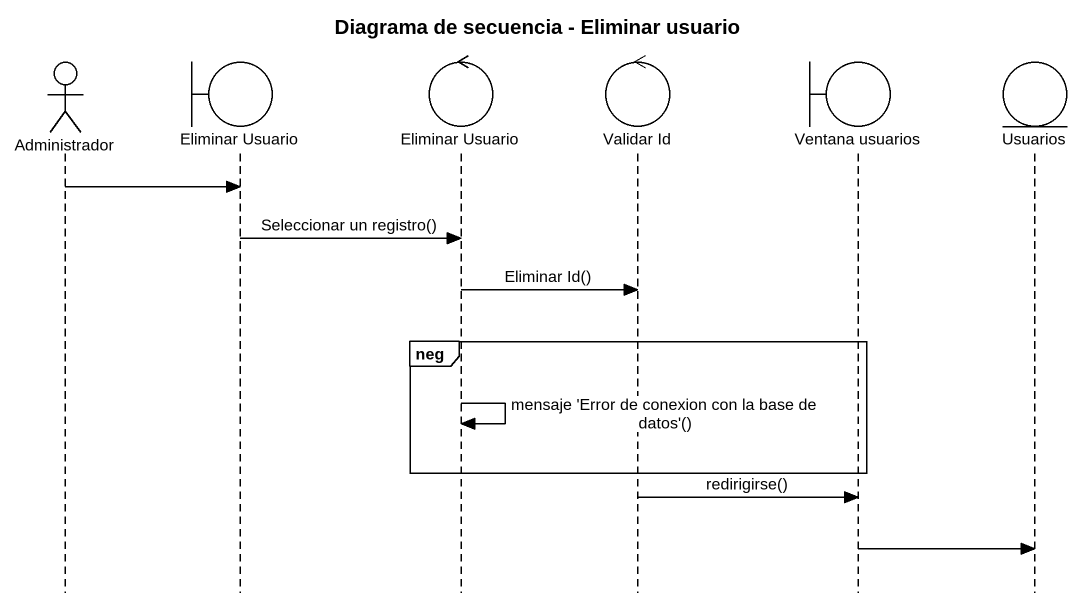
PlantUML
@startuml
title Diagrama de secuencia - Eliminar usuario
hide footbox
actor Administrador
boundary "Eliminar Usuario" as Eliminar_Usuario
control "Eliminar Usuario" as Eliminar_Usuario_2
control "Validar Id" as Validar_Id
boundary "Ventana usuarios" as Ventana_usuarios
entity Usuarios

Administrador -> Eliminar_Usuario
Eliminar_Usuario -> Eliminar_Usuario_2 : Seleccionar un registro()
Eliminar_Usuario_2 -> Validar_Id : Eliminar Id()
group neg
  Eliminar_Usuario_2 -> Eliminar_Usuario_2 : mensaje 'Error de conexion con la base de datos'()
end
Validar_Id -> Ventana_usuarios : redirigirse()
Ventana_usuarios -> Usuarios
@enduml
